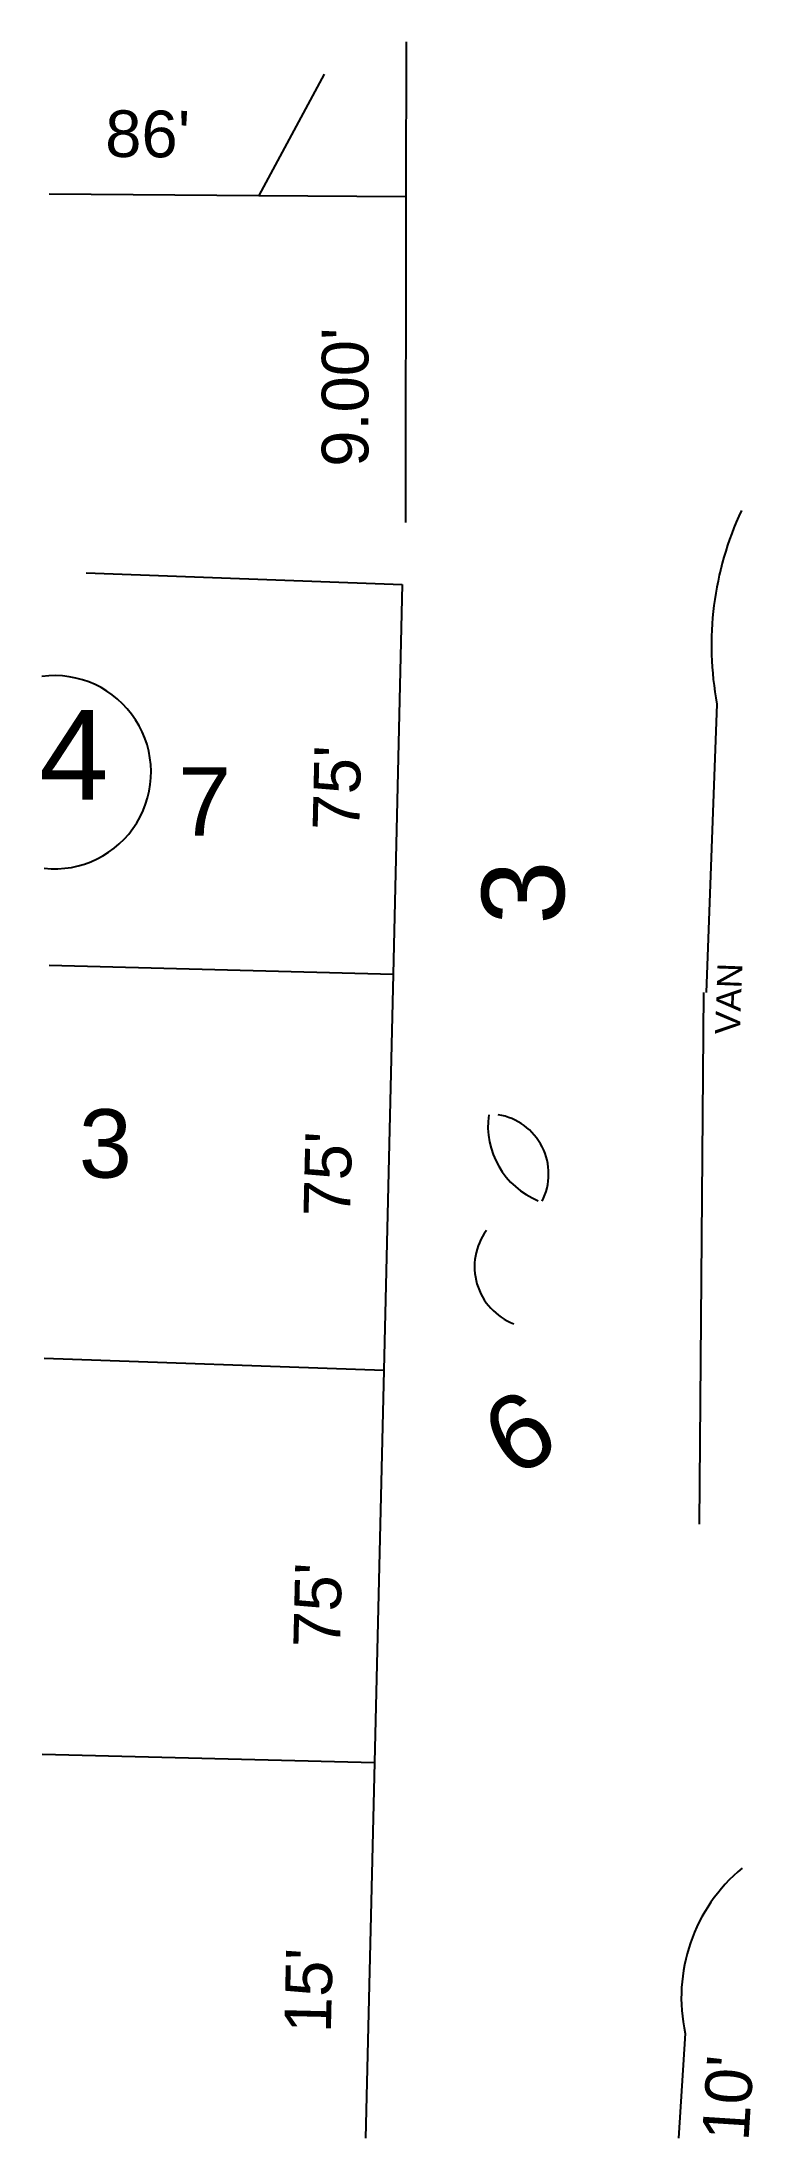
# Model space of a CAD drawing. Header units: feet. Extents: x 0 to 136, y 1 to 402.
import ezdxf
from ezdxf.enums import TextEntityAlignment as Align

# ---------------------------------------------------------------- set-up
doc = ezdxf.new("R2010")
doc.units = ezdxf.units.FT
doc.header["$MEASUREMENT"] = 0
for name, color, linetype in [('PLAT-CURVE', 4, 'CONTINUOUS'), ('PLAT-LINE', 7, 'CONTINUOUS'), ('PLAT-TEXT-DIST', 2, 'CONTINUOUS'), ('PLAT-TEXT-LOTNO', 5, 'CONTINUOUS'), ('PLAT-TEXT-MISC', 9, 'CONTINUOUS')]:
    doc.layers.add(name, color=color, linetype=linetype)
doc.styles.add('PLAT', font='arial.ttf')

msp = doc.modelspace()

# ---------------------------------------------------------------- linework, layer by layer
at = {"layer": 'PLAT-CURVE'}
for centre, radius, start, end in [((189.1, 286.29), 60.89, 154.9732, -169.3792), ((2.66, 262.05), 18.47, -96.0961, 97.416), ((101.01, 194.48), 15.51, 172.2229, -112.3369), ((85.62, 185.26), 11.48, -27.0105, 80.7265), ((94.64, 167.55), 11.71, 143.7897, -111.1331), ((154.47, 27.9), 32.02, 129.5434, -167.5113)]:
    msp.add_arc(centre, radius, start, end, dxfattribs=at)
at = {"layer": 'PLAT-LINE'}
for p, q in [((69.85, 401.63), (69.82, 372.08)), ((54.18, 395.49), (41.69, 372.31)), ((1.68, 372.62), (41.69, 372.31)), ((41.69, 372.31), (69.82, 372.08)), ((69.82, 372.08), (69.76, 309.78)), ((8.72, 300.18), (69.14, 297.91)), ((69.14, 297.91), (67.38, 223.44)), ((129.25, 275.07), (127.22, 219.92)), ((1.68, 225.15), (67.38, 223.44)), ((67.38, 223.44), (65.6, 147.76)), ((126.71, 219.93), (125.88, 118.35)), ((0.68, 150.03), (65.6, 147.76)), ((65.6, 147.76), (63.83, 72.78)), ((0.34, 74.36), (63.83, 72.78)), ((63.83, 72.78), (62.13, 1)), ((123.21, 20.97), (121.92, 1))]:
    msp.add_line(p, q, dxfattribs=at)

# ---------------------------------------------------------------- texts
at = {"layer": 'PLAT-TEXT-DIST', "style": 'PLAT'}
for s, rotation, p in [("86'", 359.5462, (20.43, 376.93)), ("9.00'", 89.9479, (65.33, 333.73)), ("75'", 88.6482, (63.76, 258.89)), ("75'", 88.6482, (62.02, 185.1)), ("75'", 88.6482, (60.08, 102.69)), ("15'", 88.6482, (58.34, 29.04))]:
    msp.add_text(s, height=8.913, rotation=rotation, dxfattribs=at).set_placement(p, align=Align.BOTTOM_CENTER)
msp.add_text("10'", height=8.913, rotation=86.3126, dxfattribs=at).set_placement((126.9, 8.94), align=Align.TOP_CENTER)
at = {"layer": 'PLAT-TEXT-LOTNO', "style": 'PLAT'}
for s, height, p in [('4', 17.11, (6.37, 265.36)), ('7', 13.08, (31.35, 256.47)), ('3', 13.08, (12.4, 191.1))]:
    msp.add_text(s, height=height, dxfattribs=at).set_placement(p, align=Align.MIDDLE_CENTER)
for s, height, rotation, p in [('3', 15.76, 90, (92.2, 239.04)), ('6', 14.27, 30.4225, (91.45, 135.91))]:
    msp.add_text(s, height=height, rotation=rotation, dxfattribs=at).set_placement(p, align=Align.MIDDLE_CENTER)
at = {"layer": 'PLAT-TEXT-MISC', "style": 'PLAT'}
msp.add_text('VAN', height=4.745, rotation=87.8922, dxfattribs=at).set_placement((131.51, 218.75), align=Align.MIDDLE_CENTER)

doc.saveas('drawing.dxf')
